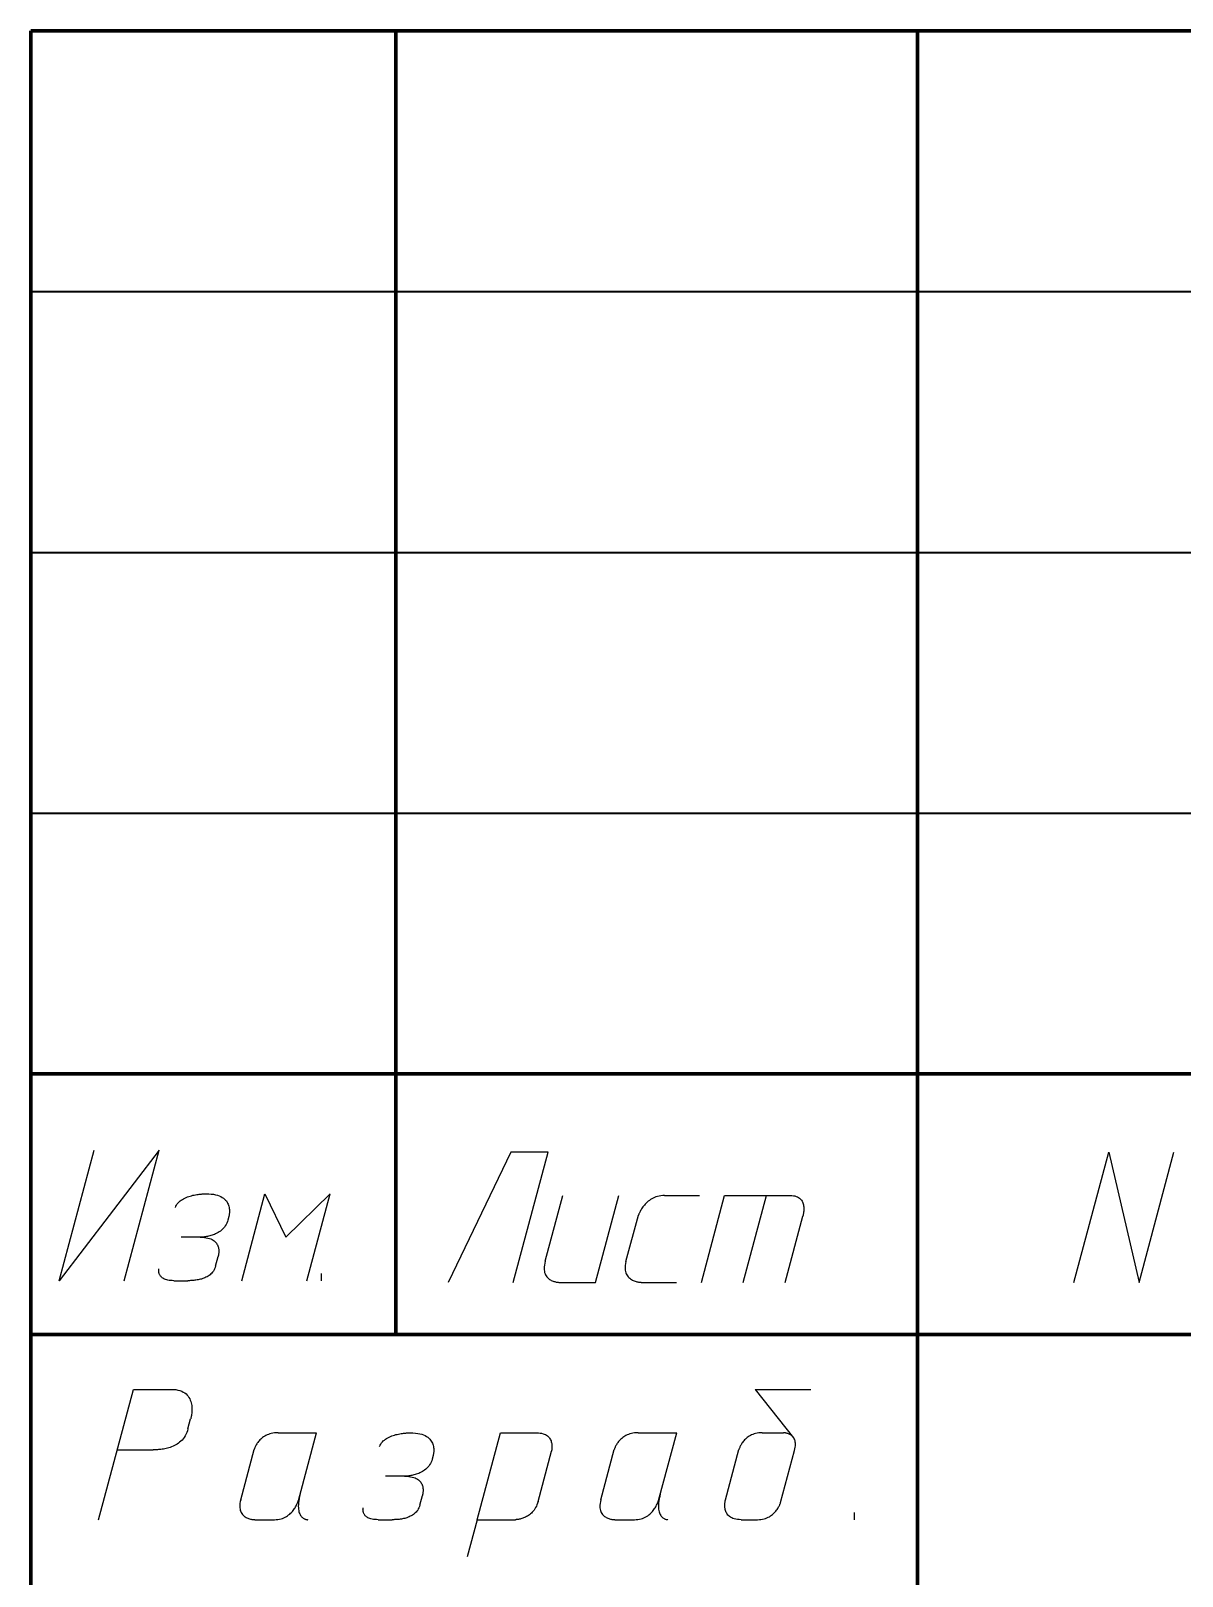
# Model space of a CAD drawing. Header units: millimetres. Extents: x 0 to 1189, y 0 to 841.
# Drawn here: x 999 to 1021.08, y 30.37 to 60 of the extents above; entities that cross this region are included whole.
import ezdxf

# ---------------------------------------------------------------- set-up
doc = ezdxf.new("R2010")
doc.units = ezdxf.units.MM
doc.layers.get('0').update_dxf_attribs({"linetype": 'CONTINUOUS', "lineweight": 0})

msp = doc.modelspace()

# ---------------------------------------------------------------- linework, layer by layer
at = {"lineweight": 70}
for p, q in [((999, 60), (1184, 60)), ((999, 5), (999, 60)), ((1006, 35), (1006, 60)), ((1016, 5), (1016, 60)), ((999, 40), (1064, 40)), ((999, 35), (1064, 35))]:
    msp.add_line(p, q, dxfattribs=at)
at = {"lineweight": 35}
for p, q in [((999, 55), (1064, 55)), ((999, 50), (1064, 50)), ((999, 45), (1064, 45))]:
    msp.add_line(p, q, dxfattribs=at)
at = {"color": 7, "linetype": 'CONTINUOUS', "lineweight": 25}
for p, q in [((1001.46, 38.533), (999.541, 36.033)), ((999.541, 36.033), (1000.21, 38.533)), ((1000.791, 36.033), (1001.46, 38.533)), ((1008.206, 38.5), (1007, 36)), ((1008.92, 38.5), (1008.206, 38.5)), ((1008.25, 36), (1008.92, 38.5)), ((1001.977, 37.629), (1002.003, 37.639)), ((1002.003, 37.639), (1002.029, 37.648)), ((1002.029, 37.648), (1002.055, 37.656)), ((1002.055, 37.656), (1002.081, 37.663)), ((1002.081, 37.663), (1002.107, 37.67)), ((1002.107, 37.67), (1002.133, 37.675)), ((1002.133, 37.675), (1002.158, 37.68)), ((1002.158, 37.68), (1002.182, 37.684)), ((1002.182, 37.684), (1002.206, 37.688)), ((1002.206, 37.688), (1002.228, 37.691)), ((1002.228, 37.691), (1002.249, 37.693)), ((1002.249, 37.693), (1002.269, 37.695)), ((1002.269, 37.695), (1002.287, 37.697)), ((1002.287, 37.697), (1002.303, 37.698)), ((1002.303, 37.698), (1002.317, 37.699)), ((1002.317, 37.699), (1002.329, 37.699)), ((1002.329, 37.699), (1002.339, 37.699)), ((1002.339, 37.699), (1002.346, 37.7)), ((1002.346, 37.7), (1002.351, 37.7)), ((1002.351, 37.7), (1002.352, 37.7)), ((1002.358, 37.7), (1002.41, 37.698)), ((1002.41, 37.698), (1002.457, 37.695)), ((1002.457, 37.695), (1002.501, 37.689)), ((1002.501, 37.689), (1002.541, 37.681)), ((1002.541, 37.681), (1002.578, 37.671)), ((1002.578, 37.671), (1002.611, 37.659)), ((1002.611, 37.659), (1002.641, 37.646)), ((1002.641, 37.646), (1002.668, 37.631)), ((1003.042, 36.033), (1003.489, 37.7)), ((1003.042, 36.033), (1003.489, 37.7)), ((1003.489, 37.7), (1003.89, 36.866)), ((1004.739, 37.7), (1003.89, 36.866)), ((1004.292, 36.033), (1004.739, 37.7)), ((1008.862, 36.407), (1009.2, 37.667)), ((1009.825, 36), (1010.272, 37.667)), ((1010.987, 37.64), (1010.959, 37.629)), ((1011.017, 37.649), (1010.987, 37.64)), ((1011.049, 37.656), (1011.017, 37.649)), ((1011.081, 37.662), (1011.049, 37.656)), ((1011.116, 37.665), (1011.081, 37.662)), ((1011.152, 37.667), (1011.116, 37.665)), ((1011.152, 37.667), (1011.824, 37.667)), ((1011.857, 36), (1012.304, 37.667)), ((1012.304, 37.667), (1013.562, 37.667)), ((1012.66, 36), (1013.107, 37.667)), ((1013.562, 37.667), (1013.594, 37.666)), ((1013.594, 37.666), (1013.624, 37.662)), ((1013.624, 37.662), (1013.652, 37.657)), ((1013.652, 37.657), (1013.677, 37.65)), ((1013.677, 37.65), (1013.699, 37.641)), ((1013.699, 37.641), (1013.719, 37.63)), ((1001.77, 37.436), (1001.78, 37.461)), ((1001.78, 37.461), (1001.792, 37.484)), ((1001.792, 37.484), (1001.806, 37.505)), ((1001.806, 37.505), (1001.822, 37.525)), ((1001.822, 37.525), (1001.841, 37.544)), ((1001.841, 37.544), (1001.86, 37.561)), ((1001.86, 37.561), (1001.881, 37.577)), ((1001.881, 37.577), (1001.904, 37.592)), ((1001.904, 37.592), (1001.927, 37.605)), ((1001.927, 37.605), (1001.952, 37.618)), ((1001.952, 37.618), (1001.977, 37.629)), ((1002.668, 37.631), (1002.692, 37.615)), ((1002.692, 37.615), (1002.713, 37.598)), ((1002.713, 37.598), (1002.732, 37.58)), ((1002.732, 37.58), (1002.748, 37.561)), ((1002.748, 37.561), (1002.762, 37.541)), ((1002.762, 37.541), (1002.773, 37.521)), ((1002.773, 37.521), (1002.783, 37.501)), ((1002.783, 37.501), (1002.791, 37.48)), ((1002.791, 37.48), (1002.797, 37.46)), ((1002.797, 37.46), (1002.802, 37.439)), ((1002.802, 37.439), (1002.805, 37.419)), ((1002.805, 37.419), (1002.807, 37.4)), ((1002.807, 37.4), (1002.809, 37.381)), ((1002.808, 37.345), (1002.807, 37.329)), ((1002.809, 37.363), (1002.808, 37.345)), ((1002.809, 37.381), (1002.809, 37.363)), ((1010.676, 37.347), (1010.67, 37.334)), ((1010.683, 37.361), (1010.676, 37.347)), ((1010.692, 37.377), (1010.683, 37.361)), ((1010.701, 37.393), (1010.692, 37.377)), ((1010.712, 37.41), (1010.701, 37.393)), ((1010.723, 37.428), (1010.712, 37.41)), ((1010.736, 37.446), (1010.723, 37.428)), ((1010.75, 37.464), (1010.736, 37.446)), ((1010.765, 37.483), (1010.75, 37.464)), ((1010.782, 37.501), (1010.765, 37.483)), ((1010.799, 37.52), (1010.782, 37.501)), ((1010.818, 37.538), (1010.799, 37.52)), ((1010.838, 37.555), (1010.818, 37.538)), ((1010.86, 37.572), (1010.838, 37.555)), ((1010.882, 37.588), (1010.86, 37.572)), ((1010.906, 37.602), (1010.882, 37.588)), ((1010.932, 37.616), (1010.906, 37.602)), ((1010.959, 37.629), (1010.932, 37.616)), ((1013.719, 37.63), (1013.737, 37.618)), ((1013.737, 37.618), (1013.753, 37.605)), ((1013.753, 37.605), (1013.767, 37.591)), ((1013.767, 37.591), (1013.779, 37.575)), ((1013.779, 37.575), (1013.79, 37.559)), ((1013.79, 37.559), (1013.798, 37.542)), ((1013.798, 37.542), (1013.805, 37.525)), ((1013.805, 37.525), (1013.811, 37.506)), ((1013.811, 37.506), (1013.816, 37.488)), ((1013.816, 37.488), (1013.819, 37.47)), ((1013.819, 37.347), (1013.817, 37.332)), ((1013.819, 37.47), (1013.821, 37.451)), ((1013.821, 37.363), (1013.819, 37.347)), ((1013.821, 37.451), (1013.823, 37.433)), ((1013.822, 37.379), (1013.821, 37.363)), ((1013.823, 37.397), (1013.822, 37.379)), ((1013.823, 37.433), (1013.823, 37.414)), ((1013.823, 37.414), (1013.823, 37.397)), ((1002.712, 37.061), (1002.694, 37.04)), ((1002.728, 37.084), (1002.712, 37.061)), ((1002.743, 37.109), (1002.728, 37.084)), ((1002.756, 37.136), (1002.743, 37.109)), ((1002.768, 37.165), (1002.756, 37.136)), ((1002.778, 37.196), (1002.768, 37.165)), ((1002.795, 37.262), (1002.778, 37.196)), ((1002.796, 37.266), (1002.795, 37.262)), ((1002.798, 37.272), (1002.796, 37.266)), ((1002.8, 37.28), (1002.798, 37.272)), ((1002.802, 37.29), (1002.8, 37.28)), ((1002.804, 37.301), (1002.802, 37.29)), ((1002.805, 37.315), (1002.804, 37.301)), ((1002.807, 37.329), (1002.805, 37.315)), ((1010.412, 36.398), (1010.651, 37.29)), ((1010.652, 37.292), (1010.651, 37.29)), ((1010.651, 37.29), (1010.651, 37.29)), ((1010.654, 37.297), (1010.652, 37.292)), ((1010.656, 37.303), (1010.654, 37.297)), ((1010.66, 37.312), (1010.656, 37.303)), ((1010.664, 37.322), (1010.66, 37.312)), ((1010.67, 37.334), (1010.664, 37.322)), ((1013.463, 36), (1013.804, 37.272)), ((1013.804, 37.272), (1013.803, 37.268)), ((1013.805, 37.278), (1013.804, 37.272)), ((1013.807, 37.286), (1013.805, 37.278)), ((1013.81, 37.295), (1013.807, 37.286)), ((1013.812, 37.306), (1013.81, 37.295)), ((1013.814, 37.319), (1013.812, 37.306)), ((1013.817, 37.332), (1013.814, 37.319)), ((1002.249, 36.866), (1001.884, 36.866)), ((1002.249, 36.866), (1002.29, 36.865)), ((1002.257, 36.866), (1002.255, 36.866)), ((1002.261, 36.867), (1002.257, 36.866)), ((1002.268, 36.867), (1002.261, 36.867)), ((1002.276, 36.867), (1002.268, 36.867)), ((1002.287, 36.868), (1002.276, 36.867)), ((1002.3, 36.869), (1002.287, 36.868)), ((1002.29, 36.865), (1002.328, 36.862)), ((1002.315, 36.87), (1002.3, 36.869)), ((1002.331, 36.872), (1002.315, 36.87)), ((1002.328, 36.862), (1002.362, 36.857)), ((1002.348, 36.875), (1002.331, 36.872)), ((1002.367, 36.878), (1002.348, 36.875)), ((1002.362, 36.857), (1002.394, 36.851)), ((1002.387, 36.881), (1002.367, 36.878)), ((1002.407, 36.886), (1002.387, 36.881)), ((1002.394, 36.851), (1002.423, 36.843)), ((1002.429, 36.891), (1002.407, 36.886)), ((1002.423, 36.843), (1002.449, 36.833)), ((1002.451, 36.897), (1002.429, 36.891)), ((1002.449, 36.833), (1002.473, 36.822)), ((1002.474, 36.904), (1002.451, 36.897)), ((1002.473, 36.822), (1002.494, 36.81)), ((1002.497, 36.912), (1002.474, 36.904)), ((1002.494, 36.81), (1002.513, 36.797)), ((1002.52, 36.921), (1002.497, 36.912)), ((1002.513, 36.797), (1002.53, 36.783)), ((1002.543, 36.931), (1002.52, 36.921)), ((1002.53, 36.783), (1002.545, 36.768)), ((1002.566, 36.943), (1002.543, 36.931)), ((1002.545, 36.768), (1002.557, 36.752)), ((1002.557, 36.752), (1002.568, 36.736)), ((1002.589, 36.955), (1002.566, 36.943)), ((1002.612, 36.969), (1002.589, 36.955)), ((1002.633, 36.985), (1002.612, 36.969)), ((1002.654, 37.001), (1002.633, 36.985)), ((1002.675, 37.02), (1002.654, 37.001)), ((1002.694, 37.04), (1002.675, 37.02)), ((1002.541, 36.314), (1002.591, 36.498)), ((1002.568, 36.736), (1002.577, 36.719)), ((1002.577, 36.719), (1002.585, 36.702)), ((1002.585, 36.702), (1002.591, 36.685)), ((1002.591, 36.685), (1002.596, 36.668)), ((1002.592, 36.502), (1002.591, 36.498)), ((1002.593, 36.508), (1002.592, 36.502)), ((1002.595, 36.515), (1002.593, 36.508)), ((1002.597, 36.524), (1002.595, 36.515)), ((1002.596, 36.668), (1002.599, 36.651)), ((1002.598, 36.534), (1002.597, 36.524)), ((1002.6, 36.546), (1002.598, 36.534)), ((1002.599, 36.651), (1002.602, 36.635)), ((1002.602, 36.559), (1002.6, 36.546)), ((1002.602, 36.635), (1002.603, 36.618)), ((1002.603, 36.572), (1002.602, 36.559)), ((1002.603, 36.618), (1002.604, 36.602)), ((1002.604, 36.587), (1002.603, 36.572)), ((1002.604, 36.602), (1002.604, 36.587)), ((1001.451, 36.232), (1001.452, 36.239)), ((1001.451, 36.224), (1001.451, 36.232)), ((1001.451, 36.215), (1001.451, 36.224)), ((1001.452, 36.206), (1001.451, 36.215)), ((1001.452, 36.245), (1001.453, 36.251)), ((1001.452, 36.239), (1001.452, 36.245)), ((1001.453, 36.196), (1001.452, 36.206)), ((1001.453, 36.251), (1001.454, 36.255)), ((1001.455, 36.186), (1001.453, 36.196)), ((1001.454, 36.258), (1001.455, 36.26)), ((1001.454, 36.255), (1001.454, 36.258)), ((1001.455, 36.26), (1001.455, 36.26)), ((1001.458, 36.175), (1001.455, 36.186)), ((1001.461, 36.164), (1001.458, 36.175)), ((1001.466, 36.153), (1001.461, 36.164)), ((1001.471, 36.142), (1001.466, 36.153)), ((1002.453, 36.163), (1002.435, 36.148)), ((1002.469, 36.18), (1002.453, 36.163)), ((1002.485, 36.199), (1002.469, 36.18)), ((1002.499, 36.218), (1002.485, 36.199)), ((1002.512, 36.24), (1002.499, 36.218)), ((1002.523, 36.263), (1002.512, 36.24)), ((1002.533, 36.287), (1002.523, 36.263)), ((1002.541, 36.314), (1002.533, 36.287)), ((1004.572, 36.033), (1004.572, 36.172)), ((1008.843, 36.3), (1008.842, 36.269)), ((1008.842, 36.269), (1008.843, 36.24)), ((1008.847, 36.333), (1008.843, 36.3)), ((1008.843, 36.24), (1008.847, 36.213)), ((1008.853, 36.369), (1008.847, 36.333)), ((1008.847, 36.213), (1008.852, 36.189)), ((1008.852, 36.189), (1008.86, 36.166)), ((1008.862, 36.407), (1008.853, 36.369)), ((1008.86, 36.166), (1008.868, 36.145)), ((1010.395, 36.293), (1010.394, 36.263)), ((1010.394, 36.263), (1010.397, 36.235)), ((1010.398, 36.326), (1010.395, 36.293)), ((1010.397, 36.235), (1010.401, 36.209)), ((1010.403, 36.361), (1010.398, 36.326)), ((1010.401, 36.209), (1010.408, 36.185)), ((1010.412, 36.398), (1010.403, 36.361)), ((1010.408, 36.185), (1010.417, 36.163)), ((1010.417, 36.163), (1010.427, 36.142)), ((1001.478, 36.131), (1001.471, 36.142)), ((1001.486, 36.12), (1001.478, 36.131)), ((1001.495, 36.11), (1001.486, 36.12)), ((1001.506, 36.099), (1001.495, 36.11)), ((1001.518, 36.089), (1001.506, 36.099)), ((1001.531, 36.08), (1001.518, 36.089)), ((1001.547, 36.071), (1001.531, 36.08)), ((1001.564, 36.063), (1001.547, 36.071)), ((1001.583, 36.056), (1001.564, 36.063)), ((1001.605, 36.049), (1001.583, 36.056)), ((1001.628, 36.044), (1001.605, 36.049)), ((1001.653, 36.039), (1001.628, 36.044)), ((1001.681, 36.036), (1001.653, 36.039)), ((1001.711, 36.034), (1001.681, 36.036)), ((1001.744, 36.033), (1001.711, 36.034)), ((1001.744, 36.033), (1002.008, 36.033)), ((1002.018, 36.033), (1002.008, 36.033)), ((1002.03, 36.033), (1002.018, 36.033)), ((1002.043, 36.033), (1002.03, 36.033)), ((1002.058, 36.034), (1002.043, 36.033)), ((1002.073, 36.034), (1002.058, 36.034)), ((1002.09, 36.035), (1002.073, 36.034)), ((1002.108, 36.036), (1002.09, 36.035)), ((1002.127, 36.038), (1002.108, 36.036)), ((1002.146, 36.04), (1002.127, 36.038)), ((1002.166, 36.042), (1002.146, 36.04)), ((1002.187, 36.046), (1002.166, 36.042)), ((1002.208, 36.049), (1002.187, 36.046)), ((1002.229, 36.054), (1002.208, 36.049)), ((1002.25, 36.059), (1002.229, 36.054)), ((1002.272, 36.065), (1002.25, 36.059)), ((1002.294, 36.072), (1002.272, 36.065)), ((1002.315, 36.079), (1002.294, 36.072)), ((1002.336, 36.088), (1002.315, 36.079)), ((1002.357, 36.098), (1002.336, 36.088)), ((1002.378, 36.108), (1002.357, 36.098)), ((1002.398, 36.12), (1002.378, 36.108)), ((1002.417, 36.133), (1002.398, 36.12)), ((1002.435, 36.148), (1002.417, 36.133)), ((1008.868, 36.145), (1008.879, 36.126)), ((1008.879, 36.126), (1008.891, 36.109)), ((1008.891, 36.109), (1008.904, 36.094)), ((1008.904, 36.094), (1008.917, 36.08)), ((1008.917, 36.08), (1008.932, 36.067)), ((1008.932, 36.067), (1008.948, 36.056)), ((1008.948, 36.056), (1008.964, 36.046)), ((1008.964, 36.046), (1008.98, 36.037)), ((1008.98, 36.037), (1008.996, 36.03)), ((1008.996, 36.03), (1009.013, 36.024)), ((1009.013, 36.024), (1009.029, 36.018)), ((1009.029, 36.018), (1009.045, 36.014)), ((1009.045, 36.014), (1009.06, 36.01)), ((1009.06, 36.01), (1009.075, 36.007)), ((1009.075, 36.007), (1009.089, 36.005)), ((1009.089, 36.005), (1009.102, 36.003)), ((1009.102, 36.003), (1009.114, 36.002)), ((1009.114, 36.002), (1009.124, 36.001)), ((1009.124, 36.001), (1009.133, 36)), ((1009.133, 36), (1009.141, 36)), ((1009.141, 36), (1009.146, 36)), ((1009.146, 36), (1009.15, 36)), ((1009.15, 36), (1009.825, 36)), ((1010.427, 36.142), (1010.439, 36.124)), ((1010.439, 36.124), (1010.453, 36.107)), ((1010.453, 36.107), (1010.467, 36.092)), ((1010.467, 36.092), (1010.483, 36.078)), ((1010.483, 36.078), (1010.499, 36.066)), ((1010.499, 36.066), (1010.516, 36.055)), ((1010.516, 36.055), (1010.534, 36.045)), ((1010.534, 36.045), (1010.552, 36.037)), ((1010.552, 36.037), (1010.57, 36.029)), ((1010.57, 36.029), (1010.587, 36.023)), ((1010.587, 36.023), (1010.605, 36.018)), ((1010.605, 36.018), (1010.622, 36.013)), ((1010.622, 36.013), (1010.639, 36.01)), ((1010.639, 36.01), (1010.654, 36.007)), ((1010.654, 36.007), (1010.669, 36.005)), ((1010.669, 36.005), (1010.683, 36.003)), ((1010.683, 36.003), (1010.695, 36.002)), ((1010.695, 36.002), (1010.705, 36.001)), ((1010.705, 36.001), (1010.714, 36)), ((1010.714, 36), (1010.721, 36)), ((1010.721, 36), (1010.726, 36)), ((1010.726, 36), (1010.729, 36)), ((1010.729, 36), (1011.378, 36))]:
    msp.add_line(p, q, dxfattribs=at)
at = {"linetype": 'CONTINUOUS', "lineweight": 25}
for p, q in [((1019, 36), (1019.67, 38.5)), ((1019.67, 38.5), (1020.25, 36)), ((1020.25, 36), (1020.92, 38.5)), ((1000.295, 31.449), (1000.965, 33.949)), ((1000.965, 33.949), (1001.128, 33.949)), ((1000.965, 33.949), (1001.684, 33.949)), ((1001.684, 33.949), (1001.733, 33.948)), ((1001.733, 33.948), (1001.779, 33.943)), ((1001.779, 33.943), (1001.82, 33.935)), ((1001.82, 33.935), (1001.858, 33.925)), ((1001.858, 33.925), (1001.892, 33.912)), ((1001.892, 33.912), (1001.923, 33.896)), ((1001.923, 33.896), (1001.95, 33.879)), ((1001.95, 33.879), (1001.975, 33.86)), ((1001.975, 33.86), (1001.996, 33.839)), ((1001.996, 33.839), (1002.015, 33.817)), ((1002.015, 33.817), (1002.031, 33.793)), ((1002.031, 33.793), (1002.045, 33.768)), ((1012.887, 33.949), (1013.959, 33.949)), ((1012.887, 33.949), (1013.625, 33.022)), ((1002.045, 33.768), (1002.056, 33.743)), ((1002.056, 33.743), (1002.066, 33.717)), ((1002.066, 33.717), (1002.073, 33.69)), ((1002.073, 33.69), (1002.079, 33.664)), ((1002.079, 33.664), (1002.083, 33.637)), ((1002.083, 33.489), (1002.08, 33.468)), ((1002.083, 33.637), (1002.085, 33.61)), ((1002.085, 33.511), (1002.083, 33.489)), ((1002.085, 33.61), (1002.087, 33.584)), ((1002.086, 33.534), (1002.085, 33.511)), ((1002.087, 33.559), (1002.086, 33.534)), ((1002.087, 33.584), (1002.087, 33.559)), ((1002.012, 33.192), (1002.001, 33.154)), ((1002.012, 33.192), (1002.063, 33.381)), ((1002.064, 33.386), (1002.063, 33.381)), ((1002.066, 33.393), (1002.064, 33.386)), ((1002.068, 33.404), (1002.066, 33.393)), ((1002.071, 33.416), (1002.068, 33.404)), ((1002.074, 33.431), (1002.071, 33.416)), ((1002.077, 33.449), (1002.074, 33.431)), ((1002.08, 33.468), (1002.077, 33.449)), ((1001.803, 32.898), (1001.778, 32.883)), ((1001.828, 32.915), (1001.803, 32.898)), ((1001.852, 32.934), (1001.828, 32.915)), ((1001.875, 32.954), (1001.852, 32.934)), ((1001.898, 32.977), (1001.875, 32.954)), ((1001.918, 33.001), (1001.898, 32.977)), ((1001.938, 33.027), (1001.918, 33.001)), ((1001.956, 33.056), (1001.938, 33.027)), ((1001.973, 33.086), (1001.956, 33.056)), ((1001.988, 33.119), (1001.973, 33.086)), ((1002.001, 33.154), (1001.988, 33.119)), ((1003.332, 32.901), (1003.323, 32.887)), ((1003.341, 32.916), (1003.332, 32.901)), ((1003.352, 32.932), (1003.341, 32.916)), ((1003.365, 32.947), (1003.352, 32.932)), ((1003.378, 32.963), (1003.365, 32.947)), ((1003.392, 32.978), (1003.378, 32.963)), ((1003.408, 32.994), (1003.392, 32.978)), ((1003.425, 33.009), (1003.408, 32.994)), ((1003.443, 33.023), (1003.425, 33.009)), ((1003.462, 33.037), (1003.443, 33.023)), ((1003.483, 33.05), (1003.462, 33.037)), ((1003.506, 33.063), (1003.483, 33.05)), ((1003.529, 33.074), (1003.506, 33.063)), ((1003.554, 33.084), (1003.529, 33.074)), ((1003.581, 33.093), (1003.554, 33.084)), ((1003.61, 33.101), (1003.581, 33.093)), ((1003.64, 33.107), (1003.61, 33.101)), ((1003.671, 33.112), (1003.64, 33.107)), ((1003.704, 33.115), (1003.671, 33.112)), ((1003.739, 33.116), (1003.704, 33.115)), ((1003.739, 33.116), (1004.478, 33.116)), ((1004.131, 31.82), (1004.478, 33.116)), ((1005.697, 32.877), (1005.709, 32.9)), ((1005.709, 32.9), (1005.724, 32.921)), ((1005.724, 32.921), (1005.74, 32.941)), ((1005.74, 32.941), (1005.758, 32.96)), ((1005.758, 32.96), (1005.778, 32.977)), ((1005.778, 32.977), (1005.799, 32.993)), ((1005.799, 32.993), (1005.821, 33.008)), ((1005.821, 33.008), (1005.845, 33.021)), ((1005.845, 33.021), (1005.869, 33.034)), ((1005.869, 33.034), (1005.895, 33.045)), ((1005.895, 33.045), (1005.92, 33.055)), ((1005.92, 33.055), (1005.946, 33.064)), ((1005.946, 33.064), (1005.973, 33.072)), ((1005.973, 33.072), (1005.999, 33.08)), ((1005.999, 33.08), (1006.025, 33.086)), ((1006.025, 33.086), (1006.05, 33.092)), ((1006.05, 33.092), (1006.076, 33.096)), ((1006.076, 33.096), (1006.1, 33.101)), ((1006.1, 33.101), (1006.123, 33.104)), ((1006.123, 33.104), (1006.146, 33.107)), ((1006.146, 33.107), (1006.167, 33.109)), ((1006.167, 33.109), (1006.187, 33.111)), ((1006.187, 33.111), (1006.205, 33.113)), ((1006.205, 33.113), (1006.221, 33.114)), ((1006.221, 33.114), (1006.235, 33.115)), ((1006.235, 33.115), (1006.247, 33.115)), ((1006.247, 33.115), (1006.257, 33.116)), ((1006.257, 33.116), (1006.264, 33.116)), ((1006.264, 33.116), (1006.268, 33.116)), ((1006.268, 33.116), (1006.27, 33.116)), ((1006.275, 33.116), (1006.327, 33.115)), ((1006.327, 33.115), (1006.375, 33.111)), ((1006.375, 33.111), (1006.419, 33.105)), ((1006.419, 33.105), (1006.459, 33.097)), ((1006.459, 33.097), (1006.495, 33.087)), ((1006.495, 33.087), (1006.528, 33.075)), ((1006.528, 33.075), (1006.558, 33.062)), ((1006.558, 33.062), (1006.585, 33.047)), ((1006.585, 33.047), (1006.609, 33.031)), ((1006.609, 33.031), (1006.63, 33.014)), ((1006.63, 33.014), (1006.649, 32.996)), ((1006.649, 32.996), (1006.665, 32.977)), ((1006.665, 32.977), (1006.679, 32.957)), ((1006.679, 32.957), (1006.691, 32.937)), ((1006.691, 32.937), (1006.701, 32.917)), ((1006.701, 32.917), (1006.708, 32.896)), ((1006.708, 32.896), (1006.715, 32.876)), ((1007.56, 31.449), (1008.006, 33.116)), ((1008.006, 33.116), (1008.696, 33.116)), ((1008.696, 33.116), (1008.731, 33.115)), ((1008.731, 33.115), (1008.764, 33.111)), ((1008.764, 33.111), (1008.794, 33.106)), ((1008.794, 33.106), (1008.821, 33.099)), ((1008.821, 33.099), (1008.846, 33.09)), ((1008.846, 33.09), (1008.868, 33.08)), ((1008.868, 33.08), (1008.888, 33.069)), ((1008.888, 33.069), (1008.906, 33.056)), ((1008.906, 33.056), (1008.922, 33.042)), ((1008.922, 33.042), (1008.936, 33.027)), ((1008.936, 33.027), (1008.948, 33.011)), ((1008.948, 33.011), (1008.958, 32.995)), ((1008.958, 32.995), (1008.967, 32.978)), ((1008.967, 32.978), (1008.974, 32.961)), ((1008.974, 32.961), (1008.98, 32.944)), ((1008.98, 32.944), (1008.984, 32.926)), ((1008.984, 32.926), (1008.988, 32.909)), ((1008.988, 32.909), (1008.99, 32.892)), ((1008.99, 32.892), (1008.992, 32.875)), ((1010.237, 32.901), (1010.228, 32.887)), ((1010.247, 32.916), (1010.237, 32.901)), ((1010.258, 32.932), (1010.247, 32.916)), ((1010.27, 32.947), (1010.258, 32.932)), ((1010.283, 32.963), (1010.27, 32.947)), ((1010.298, 32.978), (1010.283, 32.963)), ((1010.314, 32.994), (1010.298, 32.978)), ((1010.33, 33.009), (1010.314, 32.994)), ((1010.349, 33.023), (1010.33, 33.009)), ((1010.368, 33.037), (1010.349, 33.023)), ((1010.389, 33.05), (1010.368, 33.037)), ((1010.411, 33.063), (1010.389, 33.05)), ((1010.435, 33.074), (1010.411, 33.063)), ((1010.46, 33.084), (1010.435, 33.074)), ((1010.487, 33.093), (1010.46, 33.084)), ((1010.515, 33.101), (1010.487, 33.093)), ((1010.545, 33.107), (1010.515, 33.101)), ((1010.577, 33.112), (1010.545, 33.107)), ((1010.61, 33.115), (1010.577, 33.112)), ((1010.645, 33.116), (1010.61, 33.115)), ((1010.645, 33.116), (1011.384, 33.116)), ((1011.037, 31.82), (1011.384, 33.116)), ((1012.627, 32.9), (1012.618, 32.885)), ((1012.636, 32.915), (1012.627, 32.9)), ((1012.647, 32.93), (1012.636, 32.915)), ((1012.659, 32.946), (1012.647, 32.93)), ((1012.672, 32.962), (1012.659, 32.946)), ((1012.686, 32.978), (1012.672, 32.962)), ((1012.701, 32.993), (1012.686, 32.978)), ((1012.718, 33.008), (1012.701, 32.993)), ((1012.735, 33.023), (1012.718, 33.008)), ((1012.754, 33.037), (1012.735, 33.023)), ((1012.775, 33.051), (1012.754, 33.037)), ((1012.797, 33.063), (1012.775, 33.051)), ((1012.82, 33.075), (1012.797, 33.063)), ((1012.844, 33.085), (1012.82, 33.075)), ((1012.87, 33.094), (1012.844, 33.085)), ((1012.898, 33.102), (1012.87, 33.094)), ((1012.927, 33.108), (1012.898, 33.102)), ((1012.957, 33.112), (1012.927, 33.108)), ((1012.99, 33.115), (1012.957, 33.112)), ((1013.024, 33.116), (1012.99, 33.115)), ((1013.024, 33.116), (1013.434, 33.116)), ((1013.437, 33.116), (1013.434, 33.116)), ((1013.434, 33.116), (1013.434, 33.116)), ((1013.441, 33.115), (1013.437, 33.116)), ((1013.446, 33.115), (1013.441, 33.115)), ((1013.453, 33.114), (1013.446, 33.115)), ((1013.461, 33.113), (1013.453, 33.114)), ((1013.47, 33.112), (1013.461, 33.113)), ((1013.48, 33.11), (1013.47, 33.112)), ((1013.491, 33.107), (1013.48, 33.11)), ((1013.503, 33.104), (1013.491, 33.107)), ((1013.515, 33.1), (1013.503, 33.104)), ((1013.527, 33.096), (1013.515, 33.1)), ((1013.54, 33.09), (1013.527, 33.096)), ((1013.553, 33.084), (1013.54, 33.09)), ((1013.566, 33.077), (1013.553, 33.084)), ((1013.578, 33.069), (1013.566, 33.077)), ((1013.59, 33.06), (1013.578, 33.069)), ((1013.602, 33.049), (1013.59, 33.06)), ((1013.613, 33.037), (1013.602, 33.049)), ((1013.623, 33.024), (1013.613, 33.037)), ((1013.633, 33.01), (1013.623, 33.024)), ((1013.641, 32.994), (1013.633, 33.01)), ((1013.648, 32.977), (1013.641, 32.994)), ((1013.654, 32.959), (1013.648, 32.977)), ((1013.658, 32.938), (1013.654, 32.959)), ((1013.661, 32.916), (1013.658, 32.938)), ((1013.662, 32.892), (1013.661, 32.916)), ((1013.661, 32.867), (1013.662, 32.892)), ((1000.654, 32.791), (1001.344, 32.791)), ((1001.357, 32.791), (1001.344, 32.791)), ((1001.372, 32.791), (1001.357, 32.791)), ((1001.388, 32.791), (1001.372, 32.791)), ((1001.406, 32.792), (1001.388, 32.791)), ((1001.426, 32.792), (1001.406, 32.792)), ((1001.446, 32.794), (1001.426, 32.792)), ((1001.469, 32.795), (1001.446, 32.794)), ((1001.492, 32.798), (1001.469, 32.795)), ((1001.516, 32.801), (1001.492, 32.798)), ((1001.54, 32.804), (1001.516, 32.801)), ((1001.566, 32.809), (1001.54, 32.804)), ((1001.592, 32.814), (1001.566, 32.809)), ((1001.618, 32.82), (1001.592, 32.814)), ((1001.645, 32.828), (1001.618, 32.82)), ((1001.672, 32.836), (1001.645, 32.828)), ((1001.699, 32.846), (1001.672, 32.836)), ((1001.725, 32.857), (1001.699, 32.846)), ((1001.752, 32.869), (1001.725, 32.857)), ((1001.778, 32.883), (1001.752, 32.869)), ((1003.023, 31.831), (1003.281, 32.794)), ((1003.282, 32.798), (1003.281, 32.795)), ((1003.281, 32.795), (1003.281, 32.794)), ((1003.283, 32.803), (1003.282, 32.798)), ((1003.286, 32.809), (1003.283, 32.803)), ((1003.288, 32.817), (1003.286, 32.809)), ((1003.292, 32.826), (1003.288, 32.817)), ((1003.296, 32.836), (1003.292, 32.826)), ((1003.302, 32.847), (1003.296, 32.836)), ((1003.308, 32.86), (1003.302, 32.847)), ((1003.315, 32.873), (1003.308, 32.86)), ((1003.323, 32.887), (1003.315, 32.873)), ((1005.687, 32.852), (1005.697, 32.877)), ((1006.695, 32.612), (1006.686, 32.581)), ((1006.713, 32.678), (1006.695, 32.612)), ((1006.714, 32.682), (1006.713, 32.678)), ((1006.715, 32.688), (1006.714, 32.682)), ((1006.715, 32.876), (1006.719, 32.855)), ((1006.717, 32.696), (1006.715, 32.688)), ((1006.719, 32.706), (1006.717, 32.696)), ((1006.719, 32.855), (1006.723, 32.835)), ((1006.721, 32.717), (1006.719, 32.706)), ((1006.723, 32.731), (1006.721, 32.717)), ((1006.723, 32.835), (1006.725, 32.816)), ((1006.725, 32.745), (1006.723, 32.731)), ((1006.725, 32.816), (1006.726, 32.797)), ((1006.726, 32.762), (1006.725, 32.745)), ((1006.726, 32.797), (1006.726, 32.779)), ((1006.726, 32.779), (1006.726, 32.762)), ((1008.726, 31.801), (1008.984, 32.762)), ((1008.985, 32.769), (1008.984, 32.764)), ((1008.984, 32.764), (1008.984, 32.762)), ((1008.984, 32.762), (1008.984, 32.762)), ((1008.986, 32.775), (1008.985, 32.769)), ((1008.988, 32.783), (1008.986, 32.775)), ((1008.989, 32.793), (1008.988, 32.783)), ((1008.99, 32.804), (1008.989, 32.793)), ((1008.991, 32.816), (1008.99, 32.804)), ((1008.992, 32.829), (1008.991, 32.816)), ((1008.992, 32.875), (1008.993, 32.859)), ((1008.993, 32.844), (1008.992, 32.829)), ((1008.993, 32.859), (1008.993, 32.844)), ((1009.928, 31.831), (1010.186, 32.794)), ((1010.187, 32.795), (1010.186, 32.794)), ((1010.188, 32.798), (1010.187, 32.795)), ((1010.189, 32.803), (1010.188, 32.798)), ((1010.191, 32.809), (1010.189, 32.803)), ((1010.194, 32.817), (1010.191, 32.809)), ((1010.198, 32.826), (1010.194, 32.817)), ((1010.202, 32.836), (1010.198, 32.826)), ((1010.207, 32.847), (1010.202, 32.836)), ((1010.213, 32.86), (1010.207, 32.847)), ((1010.22, 32.873), (1010.213, 32.86)), ((1010.228, 32.887), (1010.22, 32.873)), ((1012.319, 31.832), (1012.578, 32.795)), ((1012.579, 32.798), (1012.578, 32.796)), ((1012.578, 32.796), (1012.578, 32.795)), ((1012.58, 32.802), (1012.579, 32.798)), ((1012.582, 32.808), (1012.58, 32.802)), ((1012.585, 32.815), (1012.582, 32.808)), ((1012.588, 32.824), (1012.585, 32.815)), ((1012.592, 32.834), (1012.588, 32.824)), ((1012.597, 32.846), (1012.592, 32.834)), ((1012.603, 32.858), (1012.597, 32.846)), ((1012.61, 32.871), (1012.603, 32.858)), ((1012.618, 32.885), (1012.61, 32.871)), ((1013.377, 31.778), (1013.645, 32.778)), ((1013.645, 32.778), (1013.653, 32.81)), ((1013.653, 32.81), (1013.658, 32.839)), ((1013.658, 32.839), (1013.661, 32.867)), ((1006.325, 32.302), (1006.304, 32.297)), ((1006.346, 32.307), (1006.325, 32.302)), ((1006.369, 32.313), (1006.346, 32.307)), ((1006.391, 32.32), (1006.369, 32.313)), ((1006.414, 32.328), (1006.391, 32.32)), ((1006.438, 32.337), (1006.414, 32.328)), ((1006.461, 32.347), (1006.438, 32.337)), ((1006.484, 32.359), (1006.461, 32.347)), ((1006.507, 32.371), (1006.484, 32.359)), ((1006.529, 32.385), (1006.507, 32.371)), ((1006.551, 32.401), (1006.529, 32.385)), ((1006.572, 32.418), (1006.551, 32.401)), ((1006.592, 32.436), (1006.572, 32.418)), ((1006.611, 32.456), (1006.592, 32.436)), ((1006.629, 32.477), (1006.611, 32.456)), ((1006.646, 32.5), (1006.629, 32.477)), ((1006.661, 32.525), (1006.646, 32.5)), ((1006.674, 32.552), (1006.661, 32.525)), ((1006.686, 32.581), (1006.674, 32.552)), ((1006.166, 32.282), (1005.801, 32.282)), ((1006.166, 32.282), (1006.207, 32.281)), ((1006.174, 32.282), (1006.172, 32.282)), ((1006.178, 32.283), (1006.174, 32.282)), ((1006.185, 32.283), (1006.178, 32.283)), ((1006.194, 32.283), (1006.185, 32.283)), ((1006.205, 32.284), (1006.194, 32.283)), ((1006.218, 32.285), (1006.205, 32.284)), ((1006.207, 32.281), (1006.245, 32.278)), ((1006.232, 32.286), (1006.218, 32.285)), ((1006.248, 32.288), (1006.232, 32.286)), ((1006.245, 32.278), (1006.28, 32.273)), ((1006.266, 32.291), (1006.248, 32.288)), ((1006.284, 32.294), (1006.266, 32.291)), ((1006.28, 32.273), (1006.312, 32.267)), ((1006.304, 32.297), (1006.284, 32.294)), ((1006.312, 32.267), (1006.341, 32.259)), ((1006.341, 32.259), (1006.367, 32.249)), ((1006.367, 32.249), (1006.391, 32.238)), ((1006.391, 32.238), (1006.412, 32.226)), ((1006.412, 32.226), (1006.431, 32.213)), ((1006.431, 32.213), (1006.447, 32.199)), ((1006.447, 32.199), (1006.462, 32.184)), ((1006.462, 32.184), (1006.475, 32.168)), ((1006.475, 32.168), (1006.486, 32.152)), ((1006.486, 32.152), (1006.495, 32.135)), ((1006.495, 32.135), (1006.502, 32.118)), ((1006.502, 32.118), (1006.508, 32.101)), ((1006.508, 32.101), (1006.513, 32.084)), ((1006.513, 32.084), (1006.517, 32.067)), ((1006.517, 32.067), (1006.519, 32.051)), ((1006.519, 32.051), (1006.521, 32.034)), ((1006.521, 32.003), (1006.52, 31.988)), ((1006.521, 32.034), (1006.521, 32.018)), ((1006.521, 32.018), (1006.521, 32.003)), ((1003.008, 31.762), (1003.005, 31.73)), ((1003.005, 31.73), (1003.005, 31.701)), ((1003.014, 31.795), (1003.008, 31.762)), ((1003.023, 31.831), (1003.014, 31.795)), ((1004.076, 31.695), (1004.086, 31.712)), ((1004.086, 31.712), (1004.094, 31.728)), ((1004.094, 31.728), (1004.101, 31.744)), ((1004.101, 31.744), (1004.108, 31.758)), ((1004.108, 31.758), (1004.114, 31.771)), ((1004.114, 31.771), (1004.118, 31.783)), ((1004.118, 31.783), (1004.122, 31.794)), ((1004.122, 31.794), (1004.125, 31.803)), ((1004.125, 31.803), (1004.128, 31.81)), ((1004.128, 31.81), (1004.129, 31.815)), ((1004.129, 31.741), (1004.128, 31.708)), ((1004.128, 31.708), (1004.129, 31.679)), ((1004.129, 31.815), (1004.13, 31.819)), ((1004.132, 31.776), (1004.129, 31.741)), ((1004.13, 31.819), (1004.131, 31.82)), ((1004.136, 31.813), (1004.132, 31.776)), ((1004.143, 31.854), (1004.136, 31.813)), ((1004.152, 31.897), (1004.143, 31.854)), ((1004.164, 31.943), (1004.152, 31.897)), ((1006.459, 31.73), (1006.451, 31.703)), ((1006.459, 31.73), (1006.508, 31.914)), ((1006.509, 31.918), (1006.508, 31.914)), ((1006.511, 31.924), (1006.509, 31.918)), ((1006.512, 31.931), (1006.511, 31.924)), ((1006.514, 31.94), (1006.512, 31.931)), ((1006.516, 31.95), (1006.514, 31.94)), ((1006.518, 31.962), (1006.516, 31.95)), ((1006.519, 31.975), (1006.518, 31.962)), ((1006.52, 31.988), (1006.519, 31.975)), ((1008.693, 31.709), (1008.679, 31.682)), ((1008.705, 31.737), (1008.693, 31.709)), ((1008.716, 31.768), (1008.705, 31.737)), ((1008.726, 31.801), (1008.716, 31.768)), ((1009.911, 31.73), (1009.91, 31.701)), ((1009.914, 31.762), (1009.911, 31.73)), ((1009.92, 31.795), (1009.914, 31.762)), ((1009.928, 31.831), (1009.92, 31.795)), ((1010.982, 31.695), (1010.991, 31.712)), ((1010.991, 31.712), (1011, 31.728)), ((1011, 31.728), (1011.007, 31.744)), ((1011.007, 31.744), (1011.014, 31.758)), ((1011.014, 31.758), (1011.019, 31.771)), ((1011.019, 31.771), (1011.024, 31.783)), ((1011.024, 31.783), (1011.028, 31.794)), ((1011.028, 31.794), (1011.031, 31.803)), ((1011.031, 31.803), (1011.033, 31.81)), ((1011.033, 31.81), (1011.035, 31.815)), ((1011.035, 31.741), (1011.034, 31.708)), ((1011.034, 31.708), (1011.035, 31.679)), ((1011.035, 31.815), (1011.036, 31.819)), ((1011.037, 31.776), (1011.035, 31.741)), ((1011.036, 31.819), (1011.037, 31.82)), ((1011.042, 31.813), (1011.037, 31.776)), ((1011.049, 31.854), (1011.042, 31.813)), ((1011.058, 31.897), (1011.049, 31.854)), ((1011.07, 31.943), (1011.058, 31.897)), ((1012.306, 31.73), (1012.307, 31.746)), ((1012.306, 31.714), (1012.306, 31.73)), ((1012.307, 31.697), (1012.306, 31.714)), ((1012.307, 31.746), (1012.308, 31.761)), ((1012.308, 31.761), (1012.309, 31.775)), ((1012.309, 31.775), (1012.311, 31.788)), ((1012.311, 31.788), (1012.313, 31.799)), ((1012.313, 31.799), (1012.314, 31.809)), ((1012.314, 31.809), (1012.316, 31.818)), ((1012.316, 31.818), (1012.318, 31.824)), ((1012.318, 31.824), (1012.319, 31.829)), ((1012.319, 31.829), (1012.319, 31.832)), ((1013.339, 31.694), (1013.347, 31.708)), ((1013.347, 31.708), (1013.354, 31.722)), ((1013.354, 31.722), (1013.36, 31.734)), ((1013.36, 31.734), (1013.365, 31.745)), ((1013.365, 31.745), (1013.369, 31.755)), ((1013.369, 31.755), (1013.372, 31.764)), ((1013.372, 31.764), (1013.375, 31.77)), ((1013.375, 31.77), (1013.376, 31.775)), ((1013.376, 31.775), (1013.377, 31.779)), ((1013.377, 31.779), (1013.378, 31.78)), ((1013.378, 31.78), (1013.377, 31.778)), ((1003.005, 31.701), (1003.006, 31.674)), ((1003.006, 31.674), (1003.01, 31.649)), ((1003.01, 31.649), (1003.016, 31.626)), ((1003.016, 31.626), (1003.023, 31.605)), ((1003.023, 31.605), (1003.032, 31.586)), ((1003.032, 31.586), (1003.043, 31.568)), ((1003.043, 31.568), (1003.055, 31.552)), ((1003.055, 31.552), (1003.068, 31.537)), ((1003.068, 31.537), (1003.082, 31.524)), ((1003.082, 31.524), (1003.096, 31.512)), ((1003.096, 31.512), (1003.112, 31.502)), ((1003.112, 31.502), (1003.127, 31.492)), ((1003.127, 31.492), (1003.144, 31.484)), ((1003.144, 31.484), (1003.16, 31.477)), ((1003.16, 31.477), (1003.176, 31.471)), ((1003.176, 31.471), (1003.192, 31.466)), ((1003.192, 31.466), (1003.208, 31.462)), ((1003.208, 31.462), (1003.223, 31.458)), ((1003.223, 31.458), (1003.238, 31.456)), ((1003.238, 31.456), (1003.251, 31.454)), ((1003.251, 31.454), (1003.264, 31.452)), ((1003.264, 31.452), (1003.275, 31.451)), ((1003.275, 31.451), (1003.286, 31.45)), ((1003.286, 31.45), (1003.294, 31.449)), ((1003.294, 31.449), (1003.301, 31.449)), ((1003.301, 31.449), (1003.306, 31.449)), ((1003.306, 31.449), (1003.31, 31.449)), ((1003.31, 31.449), (1003.67, 31.449)), ((1003.67, 31.449), (1003.704, 31.45)), ((1003.704, 31.45), (1003.736, 31.454)), ((1003.736, 31.454), (1003.767, 31.459)), ((1003.767, 31.459), (1003.797, 31.466)), ((1003.797, 31.466), (1003.825, 31.475)), ((1003.825, 31.475), (1003.851, 31.485)), ((1003.851, 31.485), (1003.876, 31.497)), ((1003.876, 31.497), (1003.9, 31.51)), ((1003.9, 31.51), (1003.922, 31.524)), ((1003.922, 31.524), (1003.943, 31.54)), ((1003.943, 31.54), (1003.963, 31.556)), ((1003.963, 31.556), (1003.981, 31.572)), ((1003.981, 31.572), (1003.998, 31.589)), ((1003.998, 31.589), (1004.014, 31.607)), ((1004.014, 31.607), (1004.029, 31.625)), ((1004.029, 31.625), (1004.042, 31.643)), ((1004.042, 31.643), (1004.055, 31.661)), ((1004.055, 31.661), (1004.066, 31.678)), ((1004.066, 31.678), (1004.076, 31.695)), ((1004.129, 31.679), (1004.131, 31.651)), ((1004.131, 31.651), (1004.135, 31.626)), ((1004.135, 31.626), (1004.141, 31.603)), ((1004.141, 31.603), (1004.147, 31.582)), ((1004.147, 31.582), (1004.155, 31.563)), ((1004.155, 31.563), (1004.163, 31.546)), ((1004.163, 31.546), (1004.172, 31.531)), ((1004.172, 31.531), (1004.182, 31.517)), ((1004.182, 31.517), (1004.192, 31.505)), ((1004.192, 31.505), (1004.203, 31.495)), ((1004.203, 31.495), (1004.213, 31.486)), ((1004.213, 31.486), (1004.224, 31.478)), ((1004.224, 31.478), (1004.235, 31.471)), ((1004.235, 31.471), (1004.246, 31.466)), ((1004.246, 31.466), (1004.256, 31.461)), ((1004.256, 31.461), (1004.266, 31.458)), ((1004.266, 31.458), (1004.275, 31.455)), ((1004.275, 31.455), (1004.283, 31.453)), ((1004.283, 31.453), (1004.29, 31.451)), ((1004.29, 31.451), (1004.297, 31.45)), ((1004.297, 31.45), (1004.302, 31.45)), ((1004.302, 31.45), (1004.306, 31.449)), ((1004.306, 31.449), (1004.308, 31.449)), ((1004.308, 31.449), (1004.309, 31.449)), ((1005.368, 31.64), (1005.369, 31.648)), ((1005.369, 31.631), (1005.368, 31.64)), ((1005.369, 31.655), (1005.37, 31.661)), ((1005.369, 31.648), (1005.369, 31.655)), ((1005.369, 31.622), (1005.369, 31.631)), ((1005.371, 31.612), (1005.369, 31.622)), ((1005.37, 31.667), (1005.371, 31.671)), ((1005.37, 31.661), (1005.37, 31.667)), ((1005.371, 31.671), (1005.372, 31.674)), ((1005.373, 31.602), (1005.371, 31.612)), ((1005.372, 31.674), (1005.372, 31.676)), ((1005.372, 31.676), (1005.372, 31.676)), ((1005.375, 31.591), (1005.373, 31.602)), ((1005.379, 31.58), (1005.375, 31.591)), ((1005.383, 31.569), (1005.379, 31.58)), ((1005.389, 31.558), (1005.383, 31.569)), ((1005.395, 31.547), (1005.389, 31.558)), ((1005.403, 31.536), (1005.395, 31.547)), ((1005.412, 31.526), (1005.403, 31.536)), ((1005.423, 31.515), (1005.412, 31.526)), ((1005.435, 31.505), (1005.423, 31.515)), ((1005.449, 31.496), (1005.435, 31.505)), ((1005.464, 31.487), (1005.449, 31.496)), ((1005.482, 31.479), (1005.464, 31.487)), ((1005.501, 31.472), (1005.482, 31.479)), ((1005.522, 31.465), (1005.501, 31.472)), ((1005.545, 31.46), (1005.522, 31.465)), ((1005.571, 31.455), (1005.545, 31.46)), ((1005.599, 31.452), (1005.571, 31.455)), ((1005.629, 31.45), (1005.599, 31.452)), ((1005.661, 31.449), (1005.629, 31.45)), ((1005.661, 31.449), (1005.925, 31.449)), ((1005.936, 31.449), (1005.925, 31.449)), ((1005.947, 31.449), (1005.936, 31.449)), ((1005.961, 31.449), (1005.947, 31.449)), ((1005.975, 31.45), (1005.961, 31.449)), ((1005.991, 31.45), (1005.975, 31.45)), ((1006.008, 31.451), (1005.991, 31.45)), ((1006.025, 31.452), (1006.008, 31.451)), ((1006.044, 31.454), (1006.025, 31.452)), ((1006.063, 31.456), (1006.044, 31.454)), ((1006.084, 31.459), (1006.063, 31.456)), ((1006.104, 31.462), (1006.084, 31.459)), ((1006.125, 31.465), (1006.104, 31.462)), ((1006.146, 31.47), (1006.125, 31.465)), ((1006.168, 31.475), (1006.146, 31.47)), ((1006.19, 31.481), (1006.168, 31.475)), ((1006.211, 31.488), (1006.19, 31.481)), ((1006.233, 31.495), (1006.211, 31.488)), ((1006.254, 31.504), (1006.233, 31.495)), ((1006.275, 31.514), (1006.254, 31.504)), ((1006.295, 31.524), (1006.275, 31.514)), ((1006.315, 31.536), (1006.295, 31.524)), ((1006.334, 31.549), (1006.315, 31.536)), ((1006.353, 31.564), (1006.334, 31.549)), ((1006.37, 31.579), (1006.353, 31.564)), ((1006.387, 31.596), (1006.37, 31.579)), ((1006.402, 31.615), (1006.387, 31.596)), ((1006.417, 31.634), (1006.402, 31.615)), ((1006.429, 31.656), (1006.417, 31.634)), ((1006.441, 31.679), (1006.429, 31.656)), ((1006.451, 31.703), (1006.441, 31.679)), ((1007.56, 31.449), (1007.368, 30.735)), ((1007.56, 31.449), (1008.293, 31.449)), ((1008.294, 31.449), (1008.293, 31.449)), ((1008.298, 31.449), (1008.294, 31.449)), ((1008.303, 31.45), (1008.298, 31.449)), ((1008.31, 31.45), (1008.303, 31.45)), ((1008.319, 31.451), (1008.31, 31.45)), ((1008.329, 31.452), (1008.319, 31.451)), ((1008.34, 31.453), (1008.329, 31.452)), ((1008.353, 31.455), (1008.34, 31.453)), ((1008.366, 31.458), (1008.353, 31.455)), ((1008.381, 31.461), (1008.366, 31.458)), ((1008.397, 31.465), (1008.381, 31.461)), ((1008.414, 31.47), (1008.397, 31.465)), ((1008.431, 31.476), (1008.414, 31.47)), ((1008.449, 31.482), (1008.431, 31.476)), ((1008.467, 31.49), (1008.449, 31.482)), ((1008.485, 31.498), (1008.467, 31.49)), ((1008.504, 31.508), (1008.485, 31.498)), ((1008.523, 31.519), (1008.504, 31.508)), ((1008.542, 31.531), (1008.523, 31.519)), ((1008.561, 31.544), (1008.542, 31.531)), ((1008.579, 31.559), (1008.561, 31.544)), ((1008.597, 31.576), (1008.579, 31.559)), ((1008.615, 31.594), (1008.597, 31.576)), ((1008.632, 31.613), (1008.615, 31.594)), ((1008.649, 31.634), (1008.632, 31.613)), ((1008.664, 31.657), (1008.649, 31.634)), ((1008.679, 31.682), (1008.664, 31.657)), ((1009.91, 31.701), (1009.912, 31.674)), ((1009.912, 31.674), (1009.916, 31.649)), ((1009.916, 31.649), (1009.921, 31.626)), ((1009.921, 31.626), (1009.929, 31.605)), ((1009.929, 31.605), (1009.938, 31.586)), ((1009.938, 31.586), (1009.949, 31.568)), ((1009.949, 31.568), (1009.96, 31.552)), ((1009.96, 31.552), (1009.973, 31.537)), ((1009.973, 31.537), (1009.987, 31.524)), ((1009.987, 31.524), (1010.002, 31.512)), ((1010.002, 31.512), (1010.017, 31.502)), ((1010.017, 31.502), (1010.033, 31.492)), ((1010.033, 31.492), (1010.049, 31.484)), ((1010.049, 31.484), (1010.066, 31.477)), ((1010.066, 31.477), (1010.082, 31.471)), ((1010.082, 31.471), (1010.098, 31.466)), ((1010.098, 31.466), (1010.114, 31.462)), ((1010.114, 31.462), (1010.129, 31.458)), ((1010.129, 31.458), (1010.143, 31.456)), ((1010.143, 31.456), (1010.157, 31.454)), ((1010.157, 31.454), (1010.17, 31.452)), ((1010.17, 31.452), (1010.181, 31.451)), ((1010.181, 31.451), (1010.191, 31.45)), ((1010.191, 31.45), (1010.2, 31.449)), ((1010.2, 31.449), (1010.207, 31.449)), ((1010.207, 31.449), (1010.212, 31.449)), ((1010.212, 31.449), (1010.215, 31.449)), ((1010.215, 31.449), (1010.575, 31.449)), ((1010.575, 31.449), (1010.61, 31.45)), ((1010.61, 31.45), (1010.642, 31.454)), ((1010.642, 31.454), (1010.673, 31.459)), ((1010.673, 31.459), (1010.703, 31.466)), ((1010.703, 31.466), (1010.731, 31.475)), ((1010.731, 31.475), (1010.757, 31.485)), ((1010.757, 31.485), (1010.782, 31.497)), ((1010.782, 31.497), (1010.806, 31.51)), ((1010.806, 31.51), (1010.828, 31.524)), ((1010.828, 31.524), (1010.849, 31.54)), ((1010.849, 31.54), (1010.868, 31.556)), ((1010.868, 31.556), (1010.887, 31.572)), ((1010.887, 31.572), (1010.904, 31.589)), ((1010.904, 31.589), (1010.92, 31.607)), ((1010.92, 31.607), (1010.934, 31.625)), ((1010.934, 31.625), (1010.948, 31.643)), ((1010.948, 31.643), (1010.96, 31.661)), ((1010.96, 31.661), (1010.972, 31.678)), ((1010.972, 31.678), (1010.982, 31.695)), ((1011.035, 31.679), (1011.037, 31.651)), ((1011.037, 31.651), (1011.041, 31.626)), ((1011.041, 31.626), (1011.046, 31.603)), ((1011.046, 31.603), (1011.053, 31.582)), ((1011.053, 31.582), (1011.06, 31.563)), ((1011.06, 31.563), (1011.069, 31.546)), ((1011.069, 31.546), (1011.078, 31.531)), ((1011.078, 31.531), (1011.088, 31.517)), ((1011.088, 31.517), (1011.098, 31.505)), ((1011.098, 31.505), (1011.108, 31.495)), ((1011.108, 31.495), (1011.119, 31.486)), ((1011.119, 31.486), (1011.13, 31.478)), ((1011.13, 31.478), (1011.141, 31.471)), ((1011.141, 31.471), (1011.151, 31.466)), ((1011.151, 31.466), (1011.161, 31.461)), ((1011.161, 31.461), (1011.171, 31.458)), ((1011.171, 31.458), (1011.18, 31.455)), ((1011.18, 31.455), (1011.189, 31.453)), ((1011.189, 31.453), (1011.196, 31.451)), ((1011.196, 31.451), (1011.203, 31.45)), ((1011.203, 31.45), (1011.208, 31.45)), ((1011.208, 31.45), (1011.212, 31.449)), ((1011.212, 31.449), (1011.214, 31.449)), ((1011.214, 31.449), (1011.215, 31.449)), ((1012.309, 31.679), (1012.307, 31.697)), ((1012.311, 31.661), (1012.309, 31.679)), ((1012.315, 31.643), (1012.311, 31.661)), ((1012.32, 31.625), (1012.315, 31.643)), ((1012.326, 31.607), (1012.32, 31.625)), ((1012.334, 31.589), (1012.326, 31.607)), ((1012.343, 31.572), (1012.334, 31.589)), ((1012.354, 31.555), (1012.343, 31.572)), ((1012.367, 31.539), (1012.354, 31.555)), ((1012.382, 31.524), (1012.367, 31.539)), ((1012.399, 31.51), (1012.382, 31.524)), ((1012.418, 31.497), (1012.399, 31.51)), ((1012.439, 31.485), (1012.418, 31.497)), ((1012.463, 31.475), (1012.439, 31.485)), ((1012.489, 31.466), (1012.463, 31.475)), ((1012.518, 31.459), (1012.489, 31.466)), ((1012.549, 31.454), (1012.518, 31.459)), ((1012.584, 31.45), (1012.549, 31.454)), ((1012.622, 31.449), (1012.584, 31.45)), ((1012.622, 31.449), (1012.936, 31.449)), ((1012.936, 31.449), (1012.97, 31.45)), ((1012.97, 31.45), (1013.001, 31.453)), ((1013.001, 31.453), (1013.032, 31.458)), ((1013.032, 31.458), (1013.06, 31.465)), ((1013.06, 31.465), (1013.088, 31.474)), ((1013.088, 31.474), (1013.113, 31.484)), ((1013.113, 31.484), (1013.138, 31.495)), ((1013.138, 31.495), (1013.161, 31.507)), ((1013.161, 31.507), (1013.182, 31.521)), ((1013.182, 31.521), (1013.203, 31.535)), ((1013.203, 31.535), (1013.222, 31.55)), ((1013.222, 31.55), (1013.239, 31.566)), ((1013.239, 31.566), (1013.256, 31.582)), ((1013.256, 31.582), (1013.271, 31.598)), ((1013.271, 31.598), (1013.285, 31.615)), ((1013.285, 31.615), (1013.298, 31.631)), ((1013.298, 31.631), (1013.31, 31.647)), ((1013.31, 31.647), (1013.321, 31.664)), ((1013.321, 31.664), (1013.33, 31.679)), ((1013.33, 31.679), (1013.339, 31.694)), ((1014.792, 31.449), (1014.792, 31.588))]:
    msp.add_line(p, q, dxfattribs=at)

doc.saveas('drawing.dxf')
